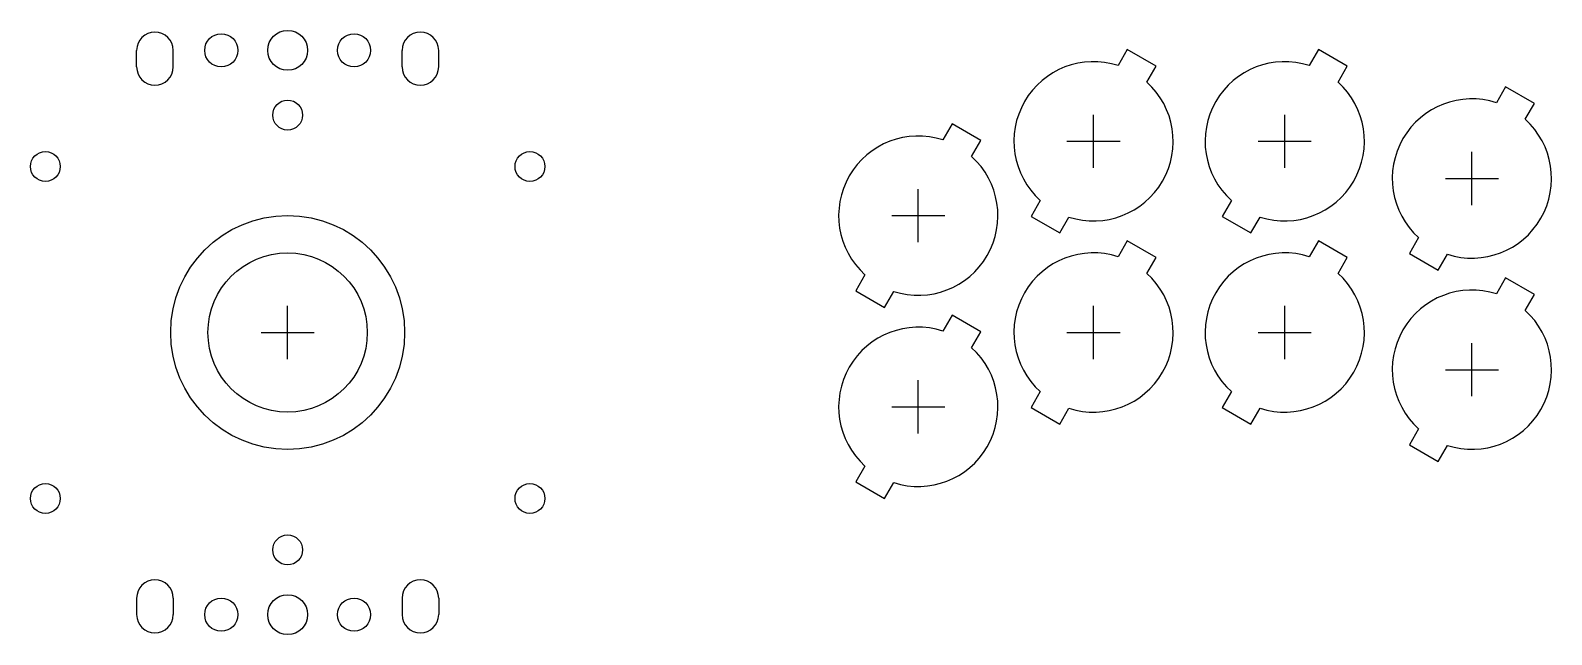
# Model space of a CAD drawing. Header units: millimetres. Extents: x -39 to 190, y -46 to 46.
import ezdxf

# ---------------------------------------------------------------- set-up
doc = ezdxf.new("R2010")
doc.units = ezdxf.units.MM
for name, color, linetype in [('BUTTONS', 1, 'Continuous'), ('GL_PLATE_HOLES', 2, 'Continuous'), ('JOYSTICK_BORE_24', 5, 'Continuous'), ('JOYSTICK_BORE_35.25', 3, 'Continuous'), ('REFERENCE', 8, 'Continuous')]:
    doc.layers.add(name, color=color, linetype=linetype)

msp = doc.modelspace()

# ---------------------------------------------------------------- linework, layer by layer
at = {"layer": 'BUTTONS'}
for points in [[(125.1, 40.21, 0.809427), (113.37, 19.89), (111.98, 17.49), (116.32, 14.99), (117.7, 17.39, 0.809427), (129.43, 37.71), (130.82, 40.11), (126.48, 42.61)], [(153.9, 40.21, 0.809427), (142.17, 19.89), (140.78, 17.49), (145.12, 14.99), (146.5, 17.39, 0.809427), (158.23, 37.71), (159.62, 40.11), (155.28, 42.61)], [(182.1, 34.61, 0.809427), (170.37, 14.29), (168.98, 11.89), (173.32, 9.39), (174.7, 11.79, 0.809427), (186.43, 32.11), (187.82, 34.51), (183.48, 37.01)], [(98.7, 29.01, 0.809427), (86.97, 8.69), (85.58, 6.29), (89.92, 3.79), (91.3, 6.19, 0.809427), (103.03, 26.51), (104.42, 28.91), (100.08, 31.41)], [(125.1, 11.41, 0.809427), (113.37, -8.91), (111.98, -11.31), (116.32, -13.81), (117.7, -11.41, 0.809427), (129.43, 8.91), (130.82, 11.31), (126.48, 13.81)], [(153.9, 11.41, 0.809427), (142.17, -8.91), (140.78, -11.31), (145.12, -13.81), (146.5, -11.41, 0.809427), (158.23, 8.91), (159.62, 11.31), (155.28, 13.81)], [(182.1, 5.81, 0.809427), (170.37, -14.51), (168.98, -16.91), (173.32, -19.41), (174.7, -17.01, 0.809427), (186.43, 3.31), (187.82, 5.71), (183.48, 8.21)], [(98.7, 0.21, 0.809427), (86.97, -20.11), (85.58, -22.51), (89.92, -25.01), (91.3, -22.61, 0.809427), (103.03, -2.29), (104.42, 0.11), (100.08, 2.61)]]:
    msp.add_lwpolyline(points, format="xyb", close=True, dxfattribs=at)
at = {"layer": 'GL_PLATE_HOLES'}
for p, q in [((-22.75, 40), (-22.75, 42.5)), ((-17.25, 40), (-17.25, 42.5)), ((17.25, 40), (17.25, 42.5)), ((22.75, 40), (22.75, 42.5)), ((-22.75, -40), (-22.75, -42.5)), ((-17.25, -40), (-17.25, -42.5)), ((17.25, -40), (17.25, -42.5)), ((22.75, -40), (22.75, -42.5))]:
    msp.add_line(p, q, dxfattribs=at)
for centre, radius in [((-10, 42.5), 2.5), ((0, 42.5), 3), ((10, 42.5), 2.5), ((0, 32.75), 2.25), ((-36.5, 25), 2.25), ((36.5, 25), 2.25), ((-36.5, -25), 2.25), ((36.5, -25), 2.25), ((0, -32.75), 2.25), ((-10, -42.5), 2.5), ((0, -42.5), 3), ((10, -42.5), 2.5)]:
    msp.add_circle(centre, radius, dxfattribs=at)
for centre, start, end in [((-20, 42.5), 0, 180), ((20, 42.5), 0, 180), ((-20, 40), 180, 360), ((20, 40), 180, 360), ((-20, -40), 0, 180), ((20, -40), 0, 180), ((-20, -42.5), -180, 0), ((20, -42.5), -180, 0)]:
    msp.add_arc(centre, 2.75, start, end, dxfattribs=at)
at = {"layer": 'JOYSTICK_BORE_24'}
msp.add_circle((0, 0), 12, dxfattribs=at)
at = {"layer": 'JOYSTICK_BORE_35.25'}
msp.add_circle((0, 0), 17.62, dxfattribs=at)
at = {"layer": 'REFERENCE'}
for p, q in [((121.4, 24.8), (121.4, 32.8)), ((150.2, 24.8), (150.2, 32.8)), ((117.4, 28.8), (125.4, 28.8)), ((146.2, 28.8), (154.2, 28.8)), ((178.4, 19.2), (178.4, 27.2)), ((174.4, 23.2), (182.4, 23.2)), ((95, 13.6), (95, 21.6)), ((91, 17.6), (99, 17.6)), ((0, -4), (0, 4)), ((121.4, -4), (121.4, 4)), ((150.2, -4), (150.2, 4)), ((-4, 0), (4, 0)), ((117.4, 0), (125.4, 0)), ((146.2, 0), (154.2, 0)), ((178.4, -9.6), (178.4, -1.6)), ((174.4, -5.6), (182.4, -5.6)), ((95, -15.2), (95, -7.2)), ((91, -11.2), (99, -11.2))]:
    msp.add_line(p, q, dxfattribs=at)

doc.saveas('drawing.dxf')
